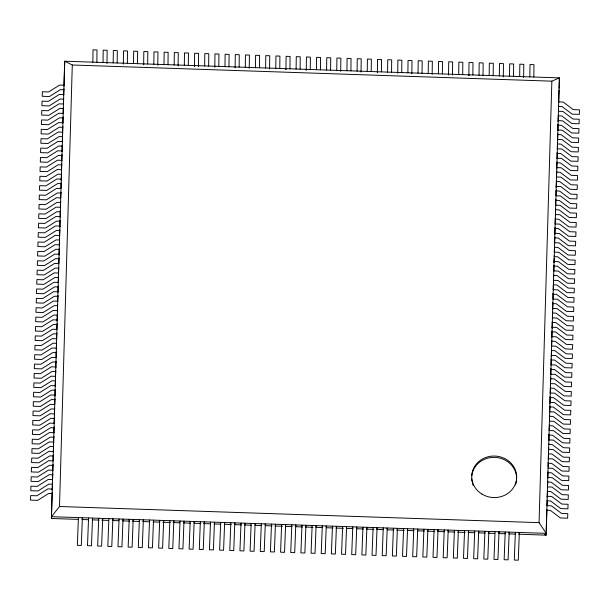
<?xml version="1.0" encoding="UTF-8"?>
<svg xmlns="http://www.w3.org/2000/svg" width="610" height="610" viewBox="0 0 610 610"><rect width="100%" height="100%" fill="white"/><g stroke="black" fill="none" stroke-linecap="round" stroke-linejoin="round"><path stroke-width="0.91" d="M78.049 519.369L51.408 518.477L52.155 492.804M52.399 484.241L52.239 489.944L52.323 489.037L47.908 488.884L36.897 495.785L30.66 495.572L30.5 500.108L37.698 500.353L48.709 493.452L52.163 493.574L52.216 492.697M52.536 479.49L52.757 473.917M52.788 470.928L52.956 465.224M53.093 460.466L53.23 455.716M53.337 451.911L53.505 446.207M53.611 442.403L53.779 436.699M53.886 432.894L54.054 427.191M54.168 423.386L54.305 418.628M54.664 408.174L54.412 414.823L54.496 413.908L50.089 413.755L39.078 420.656L32.833 420.442L32.681 424.979L39.871 425.223L50.882 418.323L54.336 418.445L54.389 417.568M54.717 404.369L54.938 398.787M54.961 395.806L55.129 390.103M55.243 386.298L55.403 380.594M55.518 376.789L55.678 371.086M55.792 367.281L55.96 361.577M56.067 357.773L56.234 352.069M56.341 348.264L56.478 343.506M56.616 338.756L56.783 333.052L56.783 333.922L53.329 333.807L42.319 340.7L35.128 340.456L35.288 335.919L41.526 336.133L52.536 329.232L56.944 329.385M56.89 329.248L57.027 324.489M57.142 320.685L57.309 314.981M57.416 311.176L57.584 305.473M57.691 301.668L57.858 295.964M57.965 292.159L58.133 286.456M58.24 282.651L58.407 276.948M58.522 273.143L58.659 268.385M59.04 255.079L59.208 249.368M59.345 244.618L59.483 239.86M59.597 236.055L59.757 230.351M59.871 226.546L60.032 220.843M60.146 217.038L60.314 211.335M60.42 207.53L60.588 201.826M60.695 198.021L60.863 192.318M61.107 183.755L60.969 188.513L56.616 188.368L45.605 195.269L39.368 195.055L39.208 199.592L46.406 199.836L57.416 192.935L60.87 193.05L60.924 192.18M61.221 179.958L61.465 173.4M61.526 169.496L61.663 164.738M61.77 160.933L61.938 155.23M62.045 151.425L62.212 145.721M62.319 141.916L62.517 135.26M62.601 132.408L62.738 127.658M62.876 122.9L63.036 117.196M63.287 108.641L63.15 113.391L58.796 113.239L47.786 120.139L41.549 119.926L41.389 124.463L48.579 124.707L59.589 117.806L63.044 117.921L63.097 117.051M63.425 103.883L63.646 98.263M63.669 95.328L63.836 89.617M63.951 85.819L64.721 61.213L559.423 77.882L546.11 535.138L518.523 534.207M559.065 88.214L559.423 77.882L551.859 81.16L539.065 522.648L546.225 533.361L51.514 516.693L59.498 506.498L72.293 65.003L64.721 61.213L51.408 518.477M92.872 62.243L93.025 49.814L96.99 49.944L96.868 62.296M103.037 62.586L103.189 50.157L107.154 50.287L106.971 63.516M113.193 62.921L113.353 50.493L117.311 50.63L117.189 62.982M127.353 63.326L127.475 50.973L123.51 50.836L123.334 64.065L123.388 63.188M133.521 63.608L133.674 51.179L137.639 51.316L137.517 63.669M147.673 64.012L147.803 51.659L143.838 51.522L143.655 64.751L143.716 63.875M153.842 64.294L154.002 51.865L157.959 52.002L157.784 65.224M164.006 64.637L164.159 52.208L168.124 52.338L168.002 64.698M174.17 64.98L174.323 52.551L178.288 52.681L178.105 65.91M184.327 65.323L184.487 52.895L188.452 53.024L188.322 65.377M204.655 66.01L204.808 53.573L208.773 53.71L208.65 66.063M218.807 66.406L218.937 54.054L214.972 53.916L214.796 67.146L214.85 66.269M224.976 66.688L225.136 54.259L229.093 54.397L228.971 66.749M239.135 67.092L239.257 54.74L235.292 54.603L235.117 67.832M245.304 67.374L245.456 54.946L249.421 55.083L249.246 68.305M255.46 67.718L255.62 55.289L259.585 55.419L259.456 67.779M265.625 68.061L265.785 55.632L269.742 55.762L269.567 68.991M275.789 68.404L275.941 55.975L279.906 56.105L279.784 68.457M289.941 68.8L290.07 56.448L286.105 56.318L285.93 69.54L285.983 68.671M296.109 69.09L296.269 56.661L300.227 56.791L300.105 69.144M310.269 69.487L310.391 57.134L306.426 56.997L306.25 70.226L306.304 69.357M316.438 69.769L316.59 57.34L320.555 57.477L320.433 69.83M326.602 70.112L326.754 57.683L330.719 57.82L330.589 70.173M336.758 70.455L336.918 58.026L340.876 58.163L340.7 71.385M346.922 70.798L347.075 58.369L351.04 58.507L350.918 70.859M357.086 71.141L357.239 58.712L361.204 58.842L361.021 72.071M367.243 71.484L367.403 59.056L371.368 59.185L371.238 71.538M381.402 71.881L381.524 59.528L377.567 59.399L377.384 72.62L377.438 71.751M387.571 72.171L387.724 59.742L391.689 59.871L391.567 72.224M397.735 72.514L397.888 60.077L401.853 60.215L401.723 72.567M407.892 72.849L408.052 60.42L412.009 60.558L411.834 73.787M418.056 73.192L418.208 60.764L422.173 60.901L422.051 73.253M428.22 73.535L428.372 61.107L432.337 61.244L432.162 74.466M438.384 73.879L438.537 61.45L442.502 61.587L442.372 73.94M458.705 74.565L458.857 62.136L462.822 62.266L462.7 74.618M472.857 74.961L472.986 62.609L469.021 62.479L468.846 75.701L468.899 74.832M479.025 75.251L479.185 62.822L483.15 62.952L483.021 75.305M489.189 75.594L489.342 63.166L493.307 63.295L493.185 75.648M499.354 75.93L499.506 63.501L503.471 63.638L503.296 76.868M509.518 76.273L509.67 63.844L513.635 63.981L513.506 76.334M519.674 76.616L519.834 64.187L523.792 64.325L523.616 77.546M529.838 76.959L529.991 64.53L533.956 64.668L533.834 77.02M546.194 532.286L546.11 535.138L544.417 534.528M546.255 530.387L546.827 510.417M546.972 505.659L547.193 499.971M547.216 497.104L547.46 490.577M547.521 486.643L547.658 481.892M547.765 478.087L547.933 472.376M548.1 466.673L548.207 462.868M548.321 459.071L548.481 453.36M548.596 449.555L548.649 447.656M548.87 440.046L549.038 434.343M549.252 426.733L549.145 430.538L553.613 430.721L563.731 438.331L569.976 438.537L569.816 443.074L562.618 442.829L552.5 435.22L549.046 435.105L549.099 434.228M549.419 421.03L549.557 416.279M549.671 412.474L549.831 406.771M549.945 402.966L550.113 397.262M550.22 393.458L550.388 387.746M550.525 382.996L550.662 378.238M550.769 374.441L550.906 369.683M551.043 364.925L551.211 359.221M551.295 356.37L551.463 350.666M551.6 345.908L551.707 342.103M551.844 337.353L552.012 331.649M552.119 327.844L552.286 322.141M552.401 318.336L552.561 312.633M552.675 308.828L552.835 303.117M552.973 298.366L553.11 293.608M553.224 289.811L553.392 284.1M553.468 281.248L553.529 279.349M553.583 277.443L553.636 275.545M553.773 270.787L553.994 265.19M554.025 262.231L554.132 258.426M554.33 251.77L554.467 247.019M554.574 243.215L554.742 237.511M554.848 233.706L555.016 228.003M555.123 224.198L555.291 218.487M555.397 214.689L555.542 209.931M555.679 205.181L555.84 199.47L555.847 200.324L559.301 200.446L569.427 208.056L576.618 208.292L576.778 203.755L570.541 203.549L560.415 195.94L556.007 195.787M555.954 195.665L556.091 190.915M556.198 187.11L556.366 181.406M556.472 177.601L556.64 171.898M556.755 168.093L556.915 162.39M557.029 158.585L557.189 152.881M557.304 149.076L557.471 143.373M557.578 139.568L557.715 134.81M557.853 130.06L558.02 124.349M558.104 121.497L558.264 115.793M558.463 109.137L558.539 106.285M558.653 102.48L559.012 90.12M63.966 86.086L64.019 85.217L59.612 85.064L48.602 91.965L42.364 91.752L42.204 96.288L49.395 96.532L60.405 89.632L63.859 89.746L63.913 88.877M63.371 107.657L63.318 108.534L59.864 108.412L48.853 115.313L41.655 115.069L41.816 110.532L48.06 110.746L59.071 103.845L63.478 103.997M62.83 126.438L62.777 127.315L59.322 127.2L48.312 134.093L41.114 133.857L41.274 129.32L47.511 129.526L58.522 122.633L62.937 122.778M62.609 133.041L62.662 132.172L58.247 132.019L47.244 138.92L41 138.706L40.84 143.243L48.037 143.487L59.048 136.587L62.502 136.709L62.556 135.832M62.281 145.226L62.228 146.095L58.773 145.981L47.763 152.881L40.573 152.637L40.733 148.1L46.97 148.306L57.98 141.413L62.388 141.558M62.014 154.612L61.961 155.489L58.499 155.375L47.496 162.268L40.298 162.024L40.458 157.494L46.695 157.7L57.706 150.8L62.121 150.952M61.74 164.006L61.686 164.883L58.232 164.761L47.222 171.662L40.024 171.418L40.184 166.881L46.421 167.094L57.431 160.194L61.846 160.346M61.244 179.996L61.297 179.126L56.89 178.974L45.88 185.875L39.642 185.661L39.482 190.198L46.673 190.442L57.683 183.549L61.145 183.663L61.198 182.786M60.649 201.567L60.596 202.444L57.142 202.329L46.131 209.222L38.941 208.986L39.093 204.449L45.338 204.655L56.349 197.762L60.756 197.907M60.375 210.961L60.321 211.838L56.867 211.716L45.857 218.616L38.666 218.372L38.826 213.835L45.064 214.049L56.074 207.148L60.481 207.301M60.108 220.355L60.054 221.224L56.6 221.11L45.59 228.01L38.392 227.766L38.552 223.229L44.789 223.435L55.8 216.542L60.215 216.687M59.887 226.958L59.94 226.081L55.533 225.929L44.522 232.829L38.278 232.623L38.117 237.16L45.315 237.397L56.326 230.504L59.78 230.618L59.833 229.741M59.559 239.135L59.505 240.012L56.051 239.89L45.041 246.791L37.85 246.547L38.011 242.01L44.248 242.223L55.258 235.323L59.666 235.475M59.292 248.529L59.239 249.398L55.784 249.284L44.774 256.185L37.576 255.941L37.736 251.404L43.973 251.61L54.984 244.717L59.399 244.862M58.743 267.31L58.69 268.179L55.235 268.065L44.225 274.965L37.035 274.721L37.195 270.184L43.432 270.398L54.443 263.497L58.85 263.642L58.956 257.931L58.964 258.792L55.51 258.678L44.499 265.571L37.301 265.327L37.462 260.79L43.699 261.004L54.709 254.103L59.124 254.256M58.529 273.913L58.583 273.036L54.168 272.891L43.157 279.784L36.92 279.578L36.76 284.115L43.958 284.351L54.961 277.458L58.423 277.573L58.476 276.696M58.202 286.09L58.148 286.967L54.694 286.845L43.684 293.745L36.486 293.502L36.646 288.965L42.883 289.178L53.894 282.277L58.308 282.43M57.927 295.484L57.874 296.353L54.42 296.239L43.409 303.139L36.219 302.895L36.379 298.359L42.616 298.572L53.627 291.671L58.034 291.816M57.66 304.87L57.607 305.747L54.145 305.633L43.135 312.526L35.944 312.289L36.104 307.753L42.342 307.958L53.352 301.065L57.759 301.21M57.386 314.264L57.332 315.141L53.878 315.019L42.868 321.92L35.67 321.676L35.83 317.139L42.067 317.352L53.078 310.452L57.492 310.604M57.165 320.868L57.218 319.991L52.811 319.846L41.8 326.739L35.555 326.533L35.395 331.07L42.593 331.314L53.604 324.413L57.058 324.528L57.111 323.658M56.57 342.439L56.517 343.316L53.062 343.194L42.052 350.094L34.854 349.85L35.014 345.313L41.251 345.527L52.262 338.626L56.677 338.779M56.349 349.042L56.402 348.165L51.995 348.02L40.984 354.913L34.739 354.707L34.579 359.244L41.777 359.488L52.788 352.588L56.242 352.702L56.295 351.825M56.021 361.219L55.968 362.096L52.513 361.982L41.503 368.875L34.312 368.631L34.473 364.094L40.71 364.307L51.72 357.407L56.128 357.559M55.807 367.822L55.861 366.945L51.446 366.801L40.435 373.701L34.198 373.488L34.038 378.025L41.236 378.269L52.246 371.368L55.701 371.482L55.754 370.613M55.48 380L55.426 380.876L51.972 380.762L40.961 387.655L33.764 387.419L33.924 382.882L40.161 383.088L51.171 376.195L55.586 376.339M55.205 389.393L55.152 390.27L51.697 390.148L40.687 397.049L33.497 396.805L33.657 392.268L39.894 392.482L50.904 385.581L55.312 385.733M54.992 395.997L55.045 395.12L50.63 394.975L39.619 401.868L33.382 401.662L33.222 406.199L40.42 406.443L51.423 399.542L54.885 399.657M54.122 426.962L54.061 427.831L50.607 427.717L39.597 434.617L32.406 434.373L32.566 429.837L38.804 430.042L49.814 423.149L54.221 423.294M53.848 436.348L53.794 437.225L50.34 437.111L39.33 444.004L32.132 443.76L32.292 439.223L38.529 439.436L49.54 432.536L53.955 432.688M53.627 442.951L53.68 442.075L49.273 441.93L38.262 448.83L32.017 448.617L31.857 453.154L39.055 453.398L50.066 446.497L53.52 446.611L53.573 445.742M53.299 455.129L53.245 456.005L49.791 455.891L38.781 462.784L31.59 462.548L31.75 458.011L37.988 458.217L48.998 451.324L53.406 451.469M53.032 464.523L52.978 465.399L49.524 465.278L38.514 472.178L31.316 471.934L31.476 467.397L37.713 467.611L48.724 460.71L53.139 460.863M52.483 483.303L52.429 484.18L48.975 484.065L37.965 490.958L30.774 490.722L30.935 486.185L37.172 486.391L48.182 479.49L52.59 479.643M78.408 517.6L77.34 545.332L81.305 545.47L82.365 517.737L82.312 518.607M88.564 517.943L87.504 545.675L91.462 545.813L92.529 518.073L92.476 518.95M98.728 518.287L97.661 546.019L101.626 546.156L102.694 518.416L102.64 519.293M108.893 518.63L107.825 546.362L111.79 546.499L112.858 518.759L112.804 519.636M119.057 518.973L117.989 546.705L121.954 546.834L123.014 519.102L122.961 519.979M129.213 519.308L128.153 547.048L132.111 547.178L133.178 519.445L133.125 520.322M139.377 519.651L138.31 547.391L142.275 547.521L143.342 519.789L143.289 520.665M149.541 519.995L148.474 547.734L152.439 547.864L153.499 520.132L153.446 521.001M159.698 520.338L158.638 548.077L162.595 548.207L163.663 520.475L163.61 521.344M194.521 65.59L194.468 66.459L194.643 53.238L198.608 53.367L198.433 66.597M169.862 520.681L168.795 548.413L172.76 548.55L173.827 520.818L173.774 521.687M180.026 521.024L178.959 548.756L182.924 548.893L183.991 521.154L183.938 522.03M190.19 521.367L189.123 549.099L193.088 549.236L194.148 521.497L194.094 522.374M200.347 521.71L199.287 549.442L203.244 549.579L204.312 521.84L204.258 522.717M210.511 522.053L209.444 549.785L213.408 549.923L214.476 522.183L214.423 523.06M220.675 522.396L219.608 550.129L223.573 550.258L224.64 522.526L224.587 523.403M230.839 522.732L229.772 550.472L233.737 550.601L234.797 522.869L234.743 523.746M240.996 523.075L239.936 550.815L243.893 550.944L244.961 523.212L244.907 524.082M251.16 523.418L250.092 551.158L254.057 551.288L255.125 523.555L255.071 524.425M261.324 523.761L260.256 551.493L264.221 551.631L265.281 523.899L265.228 524.768M271.481 524.104L270.421 551.837L274.378 551.974L275.445 524.242L275.392 525.111M281.645 524.447L280.577 552.18L284.542 552.317L285.61 524.577L285.556 525.454M291.809 524.791L290.741 552.523L294.706 552.66L295.774 524.92L295.72 525.797M301.973 525.134L300.905 552.866L304.87 553.003L305.93 525.263L305.877 526.14M312.129 525.477L311.069 553.209L315.027 553.339L316.094 525.606L316.041 526.483M322.293 525.812L321.226 553.552L325.191 553.682L326.258 525.95L326.205 526.826M332.458 526.155L331.39 553.895L335.355 554.025L336.423 526.293L336.369 527.17M342.614 526.499L341.554 554.238L345.519 554.368L346.579 526.636L346.526 527.505M352.778 526.842L351.711 554.582L355.676 554.711L356.743 526.979L356.69 527.848M362.942 527.185L361.875 554.917L365.84 555.054L366.907 527.322L366.854 528.191M397.712 73.307L397.766 72.438M373.106 527.528L372.039 555.26L376.004 555.397L377.064 527.658L377.01 528.534M383.263 527.871L382.203 555.603L386.16 555.74L387.228 528.001L387.175 528.878M393.427 528.214L392.36 555.946L396.325 556.084L397.392 528.344L397.339 529.221M403.591 528.557L402.524 556.289L406.489 556.427L407.556 528.687L407.503 529.564M413.755 528.9L412.688 556.633L416.653 556.762L417.713 529.03L417.659 529.907M448.571 74.145L448.518 75.022L448.701 61.793L452.658 61.923L452.483 75.152M423.912 529.236L422.852 556.976L426.809 557.105L427.877 529.373L427.824 530.25M434.076 529.579L433.008 557.319L436.974 557.448L438.041 529.716L437.988 530.586M444.24 529.922L443.173 557.662L447.138 557.792L448.197 530.059L448.144 530.929M454.397 530.265L453.337 557.997L457.294 558.135L458.362 530.403L458.308 531.272M464.561 530.608L463.493 558.341L467.458 558.478L468.526 530.746L468.472 531.615M474.725 530.952L473.657 558.684L477.622 558.821L478.69 531.081L478.637 531.958M484.889 531.295L483.821 559.027L487.786 559.164L488.846 531.424L488.793 532.301M495.046 531.638L493.986 559.37L497.943 559.507L499.011 531.767L498.957 532.644M505.21 531.981L504.142 559.713L508.107 559.843L509.175 532.111L509.121 532.987M515.374 532.317L514.306 560.056L518.271 560.186L519.339 532.454L519.285 533.331M558.623 105.538L558.569 106.414L562.024 106.529L572.142 114.139L579.34 114.383L579.5 109.846L573.263 109.64L563.137 102.03L558.729 101.878M558.348 114.932L558.295 115.808L561.749 115.923L571.875 123.533L579.065 123.777L579.226 119.24L572.988 119.026L562.87 111.416L558.455 111.272M558.074 124.326L558.02 125.195L561.482 125.317L571.601 132.927L578.798 133.163L578.959 128.626L572.714 128.42L562.595 120.81L558.18 120.658M557.807 133.712L557.754 134.589L561.208 134.703L571.326 142.313L578.524 142.557L578.684 138.02L572.447 137.807L562.321 130.197L557.914 130.052M557.586 140.315L557.639 139.446L562.046 139.591L572.172 147.201L578.41 147.414L578.25 151.951L571.059 151.707L560.933 144.097L557.479 143.983L557.532 143.106M557.258 152.5L557.204 153.369L560.659 153.484L570.785 161.093L577.983 161.337L578.143 156.8L571.898 156.595L561.779 148.985L557.365 148.832M556.991 161.886L556.938 162.763L560.392 162.878L570.51 170.487L577.708 170.731L577.868 166.195L571.631 165.981L561.505 158.371L557.098 158.226M556.77 168.49L556.823 167.613L561.23 167.765L571.356 175.375L577.594 175.581L577.434 180.118L570.243 179.881L560.117 172.272L556.663 172.15L556.716 171.28M556.442 180.667L556.389 181.544L559.843 181.658L569.969 189.268L577.167 189.512L577.319 184.975L571.082 184.769L560.964 177.159L556.549 177.007M556.221 187.27L556.274 186.401L560.689 186.546L570.815 194.155L577.052 194.369L576.892 198.906L569.694 198.662L559.576 191.052L556.122 190.938L556.175 190.061M555.626 208.841L555.573 209.718L559.027 209.832L569.153 217.442L576.343 217.686L576.503 213.149L570.266 212.936L560.148 205.326L555.733 205.181M555.405 215.444L555.458 214.575L559.873 214.72L569.992 222.33L576.236 222.543L576.076 227.08L568.878 226.836L558.76 219.226L555.298 219.112L555.352 218.235M555.085 227.629L555.031 228.498L558.486 228.613L568.604 236.222L575.802 236.466L575.962 231.93L569.725 231.724L559.599 224.114L555.192 223.962M554.864 234.225L554.917 233.356L559.324 233.5L569.45 241.11L575.688 241.324L575.527 245.86L568.337 245.617L558.211 238.007L554.757 237.892L554.81 237.015M554.536 246.41L554.482 247.279L557.944 247.401L568.062 255.01L575.26 255.254L575.421 250.718L569.176 250.504L559.057 242.894L554.642 242.742M554.269 255.796L554.216 256.673L557.67 256.787L567.788 264.397L574.986 264.641L575.146 260.104L568.909 259.898L558.783 252.288L554.376 252.136M554.048 262.399L554.101 261.53L558.508 261.675L568.634 269.284L574.872 269.498L574.712 274.035L567.521 273.791L557.395 266.181L553.941 266.067M553.72 274.584L553.666 275.453L557.121 275.575L567.247 283.185L574.445 283.421L574.605 278.884L568.36 278.678L558.241 271.069L553.827 270.916M553.506 281.187L553.56 280.31L557.967 280.455L568.093 288.072L574.33 288.278L574.17 292.815L566.972 292.571L556.854 284.962L553.4 284.847L553.453 283.97M553.178 293.364L553.125 294.241L556.579 294.356L566.705 301.965L573.896 302.209L574.056 297.672L567.818 297.459L557.692 289.849L553.285 289.704M552.904 302.758L552.851 303.627L556.305 303.75L566.431 311.359L573.621 311.596L573.781 307.059L567.544 306.853L557.426 299.243L553.011 299.091M552.683 309.361L552.736 308.485L557.151 308.629L567.277 316.239L573.514 316.453L573.354 320.99L566.156 320.746L556.038 313.136L552.584 313.021L552.637 312.145M552.363 321.539L552.309 322.415L555.763 322.53L565.889 330.14L573.08 330.384L573.24 325.847L567.003 325.633L556.877 318.023L552.469 317.879M552.141 328.142L552.195 327.265L556.61 327.417L566.728 335.027L572.965 335.233L572.805 339.77L565.615 339.526L555.489 331.916L552.035 331.802L552.088 330.925M551.814 340.319L551.76 341.196L555.222 341.31L565.34 348.92L572.538 349.164L572.698 344.627L566.454 344.414L556.335 336.804L551.92 336.659M551.547 349.713L551.493 350.582L554.947 350.704L565.066 358.314L572.264 358.55L572.424 354.013L566.187 353.808L556.061 346.198L551.654 346.045M551.326 356.316L551.379 355.439L555.786 355.592L565.912 363.202L572.149 363.407L571.989 367.944L564.799 367.7L554.673 360.091L551.219 359.976L551.272 359.099M550.998 368.493L550.944 369.37L554.399 369.485L564.524 377.094L571.722 377.338L571.883 372.801L565.638 372.588L555.519 364.978L551.104 364.833M550.731 377.887L550.678 378.757L554.132 378.879L564.25 386.488L571.448 386.725L571.608 382.188L565.371 381.982L555.245 374.372L550.838 374.22M550.456 387.274L550.403 388.151L553.857 388.265L563.983 395.875L571.173 396.119L571.334 391.582L565.096 391.368L554.97 383.759L550.563 383.614M550.182 396.668L550.129 397.545L553.583 397.659L563.709 405.269L570.907 405.513L571.059 400.976L564.822 400.762L554.703 393.153L550.289 393.008M549.968 403.271L550.022 402.394L554.429 402.547L564.555 410.156L570.792 410.362L570.632 414.899L563.434 414.655L553.316 407.045L549.862 406.931L549.915 406.062M549.64 415.448L549.587 416.325L553.041 416.439L563.167 424.049L570.358 424.293L570.518 419.756L564.28 419.543L554.154 411.933L549.747 411.788M549.366 424.842L549.313 425.711L552.767 425.833L562.893 433.443L570.083 433.679L570.243 429.15L564.006 428.937L553.888 421.327L549.473 421.174M548.825 443.622L548.771 444.499L552.225 444.614L562.351 452.224L569.542 452.467L569.702 447.931L563.465 447.717L553.339 440.107L548.931 439.962M548.603 450.226L548.657 449.349L553.072 449.501L563.19 457.111L569.427 457.317L569.267 461.854L562.077 461.617L551.951 454.008L548.497 453.886L548.55 453.016M548.276 462.403L548.222 463.28L551.684 463.394L561.802 471.004L569 471.248L569.16 466.711L562.916 466.497L552.797 458.888L548.382 458.743M548.009 471.797L547.955 472.674L551.409 472.788L561.528 480.398L568.726 480.642L568.886 476.105L562.649 475.891L552.523 468.282L548.115 468.137M547.734 481.191L547.681 482.06L551.135 482.174L561.261 489.784L568.451 490.028L568.611 485.491L562.374 485.286L552.248 477.676L547.841 477.523M547.246 497.18L547.3 496.311L551.707 496.456L561.833 504.066L568.07 504.279L567.91 508.816L560.712 508.572L550.594 500.962L547.139 500.841M546.918 509.358L546.865 510.234L550.319 510.349L560.445 517.959L567.635 518.203L567.796 513.666L561.558 513.46L551.432 505.85L547.025 505.698M72.293 65.003L551.859 81.16M63.753 94.603L59.338 94.458L48.327 101.351L42.09 101.146L41.93 105.682L49.128 105.919L60.138 99.026L63.593 99.14M61.572 169.732L57.165 169.588L46.154 176.481L39.917 176.275L39.757 180.812L46.947 181.056L57.958 174.155L61.412 174.269M54.77 404.514L50.355 404.361L39.345 411.262L33.108 411.056L32.948 415.593L40.146 415.829L51.156 408.936L54.61 409.051M52.864 470.249L48.449 470.104L37.446 477.005L31.201 476.791L31.041 481.328L38.239 481.572L49.25 474.671L52.704 474.786M547.567 486.917L551.981 487.062L562.1 494.672L568.345 494.885L568.184 499.422L560.986 499.178L550.861 491.568L547.406 491.454M59.498 506.498L539.065 522.648M81.854 519.499L88.511 519.728M92.316 519.85L98.98 520.078M101.832 520.17L108.488 520.399M112.293 520.528L118.958 520.749M122.762 520.879L129.419 521.1M132.271 521.199L138.935 521.42M142.74 521.55L149.397 521.779M153.201 521.901L159.866 522.13M162.718 522.221L170.327 522.48M173.179 522.579L179.843 522.8M183.648 522.93L190.305 523.151M194.11 523.281L200.774 523.502M203.626 523.601L210.282 523.83M214.087 523.952L220.751 524.181M224.556 524.31L231.213 524.531M235.018 524.661L241.682 524.882M244.534 524.981L251.19 525.202M255.003 525.332L261.659 525.553M265.464 525.683L272.121 525.912M274.98 526.003L282.59 526.262M285.442 526.361L292.098 526.582M295.911 526.712L302.568 526.933M305.419 527.032L313.029 527.284M315.888 527.383L322.545 527.604M326.35 527.734L333.007 527.963M335.866 528.054L343.476 528.313M346.327 528.413L352.992 528.634M356.797 528.763L363.453 528.984M366.305 529.083L373.915 529.335M376.774 529.434L383.431 529.655M387.236 529.785L393.9 530.014M396.752 530.105L404.361 530.364M407.213 530.464L413.877 530.685M417.682 530.814L424.339 531.035M427.191 531.135L434.808 531.386M437.66 531.485L444.316 531.707M448.121 531.836L454.786 532.065M457.637 532.156L465.247 532.416M468.106 532.507L474.763 532.736M478.568 532.865L485.224 533.087M488.084 533.186L494.74 533.407M498.545 533.537L505.202 533.758M509.014 533.887L515.671 534.116M516.479 480.444A22.471 20.763 3.5 0 1 515.45 484.858M473.253 485.606A22.471 20.763 3.5 0 1 472.346 483.006M471.949 481.237A22.471 20.763 3.5 0 1 471.675 478.522M471.782 475.815A22.471 20.763 3.5 0 1 495.93 457.447A22.471 20.763 3.5 0 1 516.556 479.544M481.862 494.039A22.471 20.763 3.5 0 0 516.639 478.217A22.471 20.763 3.5 0 0 484.134 458.148A22.471 20.763 3.5 0 0 481.862 494.039"/></g></svg>
